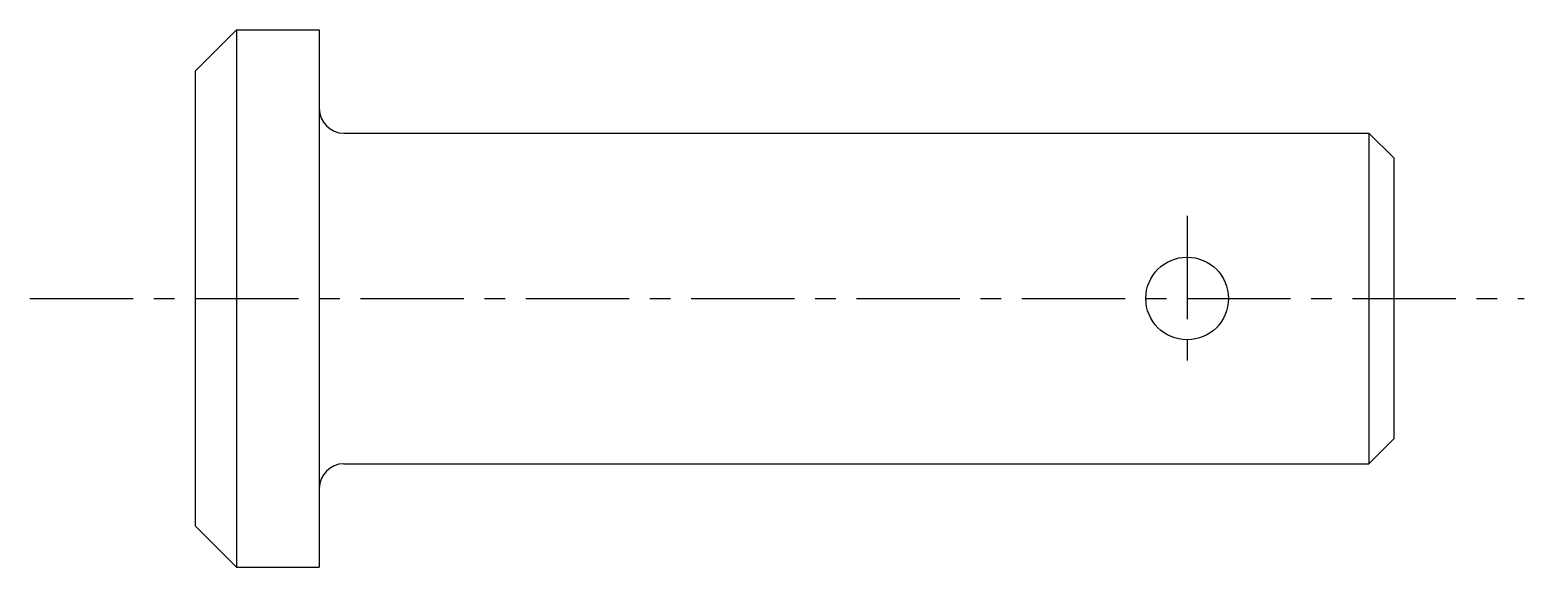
# Model space of a CAD drawing. Extents: x 71 to 133, y 55 to 165.
# Drawn here: x 77.63 to 95.7, y 157.68 to 164.18 of the extents above; entities outside this region: 2.
import ezdxf

# ---------------------------------------------------------------- set-up
doc = ezdxf.new("R2010")
doc.units = 0
doc.linetypes.add('CENTER', pattern=[2, 1.25, -0.25, 0.25, -0.25])
doc.layers.get('0').update_dxf_attribs({"linetype": 'CONTINUOUS'})
doc.layers.add('CENTER', color=1, linetype='CENTER')

msp = doc.modelspace()

# ---------------------------------------------------------------- linework, layer by layer
for p, q in [((80.125, 164.183), (79.625, 163.683)), ((80.125, 164.183), (80.125, 157.683)), ((80.125, 164.183), (81.125, 164.183)), ((81.125, 164.183), (81.125, 157.683)), ((79.625, 163.683), (79.625, 158.183)), ((81.425, 162.933), (93.825, 162.933)), ((93.825, 162.933), (93.825, 158.933)), ((93.825, 162.933), (94.125, 162.633)), ((94.125, 162.633), (94.125, 159.233)), ((93.825, 158.933), (94.125, 159.233)), ((81.425, 158.933), (93.825, 158.933)), ((84.525, 158.933), (84.525, 158.933)), ((87.625, 158.933), (87.626, 158.933)), ((79.625, 158.183), (80.125, 157.683)), ((80.125, 157.683), (81.125, 157.683))]:
    msp.add_line(p, q)
msp.add_circle((91.625, 160.933), 0.5)
for centre, start, end in [((81.425, 163.233), 180, 270), ((81.425, 158.633), 90, 180)]:
    msp.add_arc(centre, 0.3, start, end)
at = {"layer": 'CENTER', "color": 1, "linetype": 'CENTER'}
for p, q in [((91.625, 161.933), (91.625, 159.933)), ((77.625, 160.933), (95.702, 160.933))]:
    msp.add_line(p, q, dxfattribs=at)

# ---------------------------------------------------------------- texts
for s, p in [('HCMG 4-10', (69.894, 84.836)), ('HCMG04', (69.894, 54.836))]:
    msp.add_text(s, height=8).set_placement(p)

doc.saveas('drawing.dxf')
